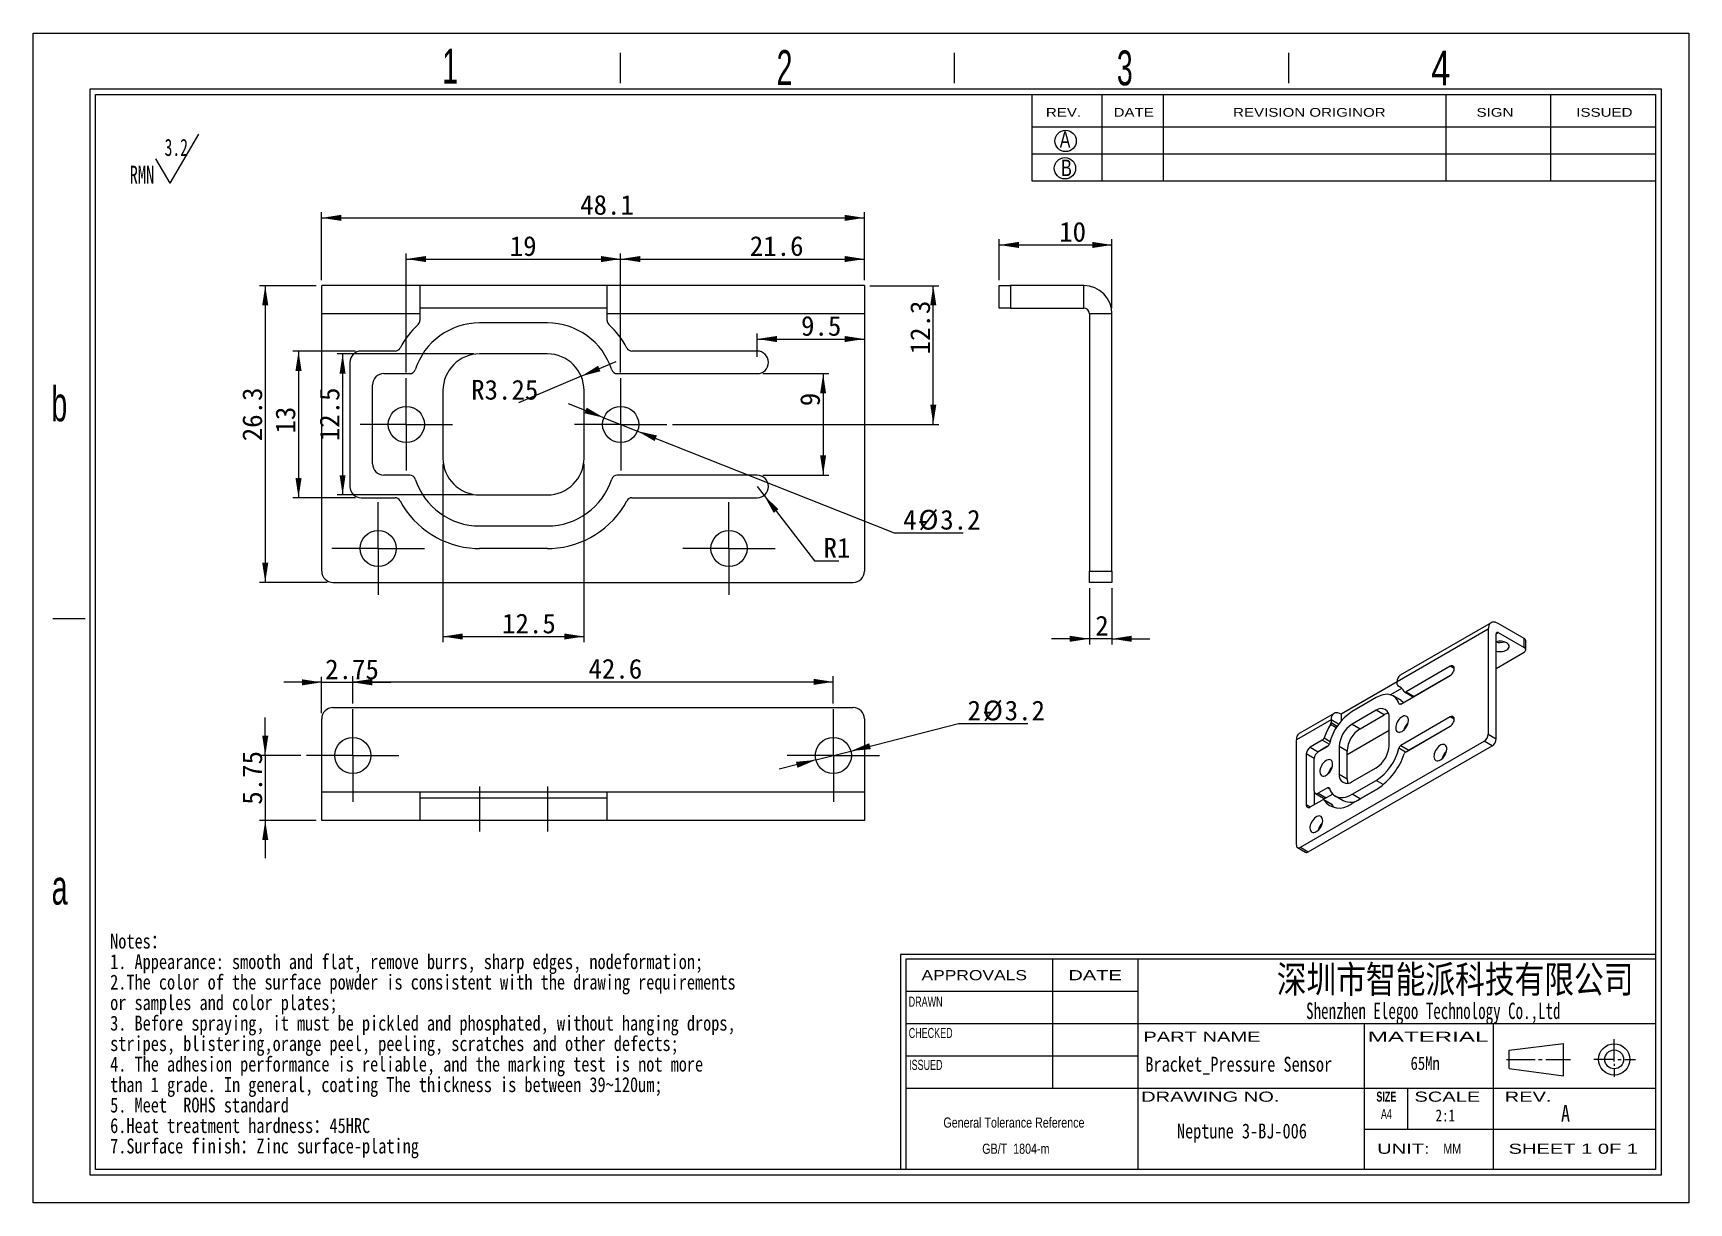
# Model space of a CAD drawing. Header units: millimetres. Extents: x 1 to 148, y 1 to 104.
import ezdxf

# ---------------------------------------------------------------- set-up
doc = ezdxf.new("R2010")
doc.units = ezdxf.units.MM
doc.header["$LTSCALE"] = 0.5
doc.linetypes.add('CENTERX2', pattern=[20.32, 12.7, -2.54, 2.54, -2.54])
doc.layers.add('SLD-0', color=179, linetype='Continuous')
doc.styles.add('SLDTEXTSTYLE0', font='SIMSUN.TTC', dxfattribs={"width": 0.67})
doc.styles.add('SLDTEXTSTYLE1', font='SIMSUN.TTC', dxfattribs={"width": 0.8})
doc.styles.add('SLDTEXTSTYLE10', font='ARIAL.TTF', dxfattribs={"width": 0.7584})
doc.styles.add('SLDTEXTSTYLE11', font='ARIAL.TTF', dxfattribs={"width": 1.2324})
doc.styles.add('SLDTEXTSTYLE12', font='ARIAL.TTF', dxfattribs={"width": 1.7064})
doc.styles.add('SLDTEXTSTYLE13', font='SIMSUN.TTC', dxfattribs={"width": 0.8, "bigfont": 'bigfont'})
doc.styles.add('SLDTEXTSTYLE14', font='SIMKAI.TTF', dxfattribs={"width": 0.67})
doc.styles.add('SLDTEXTSTYLE15', font='SIMSUN.TTC')
doc.styles.add('SLDTEXTSTYLE2', font='SIMFANG.TTF', dxfattribs={"width": 0.8})
doc.styles.add('SLDTEXTSTYLE3', font='SIMSUN.TTC', dxfattribs={"width": 0.8})
doc.styles.add('SLDTEXTSTYLE4', font='SIMSUN.TTC', dxfattribs={"width": 0.8, "bigfont": 'bigfont'})
doc.styles.add('SLDTEXTSTYLE5', font='ARIAL.TTF', dxfattribs={"width": 0.63516})
doc.styles.add('SLDTEXTSTYLE6', font='GOTHIC.TTF', dxfattribs={"width": 0.7304})
doc.styles.add('SLDTEXTSTYLE7', font='GOTHIC.TTF', dxfattribs={"width": 0.61171})
doc.styles.add('SLDTEXTSTYLE8', font='ARIALBD.TTF', dxfattribs={"width": 0.63516})
doc.styles.add('SLDTEXTSTYLE9', font='ARIAL.TTF', dxfattribs={"width": 1.422})
doc.dimstyles.new('SLDDIMSTYLE0', dxfattribs={"dimtxt": 1.75, "dimasz": 1.75, "dimexe": 0, "dimexo": 0.0625, "dimgap": 0.4375, "dimtad": 2, "dimrnd": 1e-09, "dimzin": 12, "dimdsep": 46, "dimtxsty": 'SLDTEXTSTYLE0', "dimsah": 1, "dimcen": 0.09, "dimadec": 0, "dimazin": 3, "dimtfac": 1, "dimtofl": 0, "dimtmove": 0, "dimatfit": 3, "dimfxl": 0, "dimfrac": 2, "dimtolj": 1, "dimtzin": 12, "dimarcsym": 0})
doc.dimstyles.new('SLDDIMSTYLE1', dxfattribs={"dimtxt": 1.75, "dimasz": 1.75, "dimexe": 0, "dimexo": 0.0625, "dimgap": 0.4375, "dimtad": 0, "dimtih": 1, "dimtoh": 1, "dimrnd": 1e-09, "dimzin": 12, "dimdsep": 46, "dimtxsty": 'SLDTEXTSTYLE0', "dimsah": 1, "dimcen": 0, "dimadec": 0, "dimazin": 3, "dimtfac": 1, "dimtmove": 0, "dimatfit": 3, "dimfxl": 0, "dimfrac": 2, "dimtolj": 1, "dimtzin": 12, "dimarcsym": 0})
doc.dimstyles.new('SLDDIMSTYLE2', dxfattribs={"dimtxt": 1.75, "dimasz": 1.75, "dimexe": 0, "dimexo": 0.0625, "dimgap": 0.4375, "dimtad": 0, "dimtih": 1, "dimtoh": 1, "dimrnd": 1e-09, "dimzin": 12, "dimdsep": 46, "dimtxsty": 'SLDTEXTSTYLE0', "dimsah": 1, "dimcen": 0, "dimadec": 0, "dimazin": 3, "dimtfac": 1, "dimtofl": 0, "dimtmove": 1, "dimatfit": 3, "dimfxl": 0, "dimfrac": 2, "dimtolj": 1, "dimtzin": 12, "dimarcsym": 0})
doc.dimstyles.new('SLDDIMSTYLE3', dxfattribs={"dimtxt": 1.75, "dimasz": 1.75, "dimexe": 0, "dimexo": 0.0625, "dimgap": 0.4375, "dimtad": 2, "dimrnd": 1e-09, "dimzin": 12, "dimdsep": 46, "dimtxsty": 'SLDTEXTSTYLE0', "dimsah": 1, "dimcen": 0.09, "dimadec": 0, "dimazin": 3, "dimtfac": 1, "dimtmove": 0, "dimatfit": 0, "dimfxl": 0, "dimfrac": 2, "dimtolj": 1, "dimtzin": 12, "dimarcsym": 0})
doc.dimstyles.new('SLDDIMSTYLE4', dxfattribs={"dimtxt": 1.75, "dimasz": 1.75, "dimexe": 0, "dimexo": 0.0625, "dimgap": 0.4375, "dimtad": 0, "dimtih": 1, "dimtoh": 1, "dimrnd": 1e-09, "dimzin": 12, "dimdsep": 46, "dimtxsty": 'SLDTEXTSTYLE0', "dimsah": 1, "dimcen": 0, "dimadec": 0, "dimazin": 3, "dimtfac": 1, "dimtofl": 0, "dimtmove": 0, "dimatfit": 3, "dimfxl": 0, "dimfrac": 2, "dimtolj": 1, "dimtzin": 12, "dimarcsym": 0})

# ---------------------------------------------------------------- blocks, each defined once
blk = doc.blocks.new('SW_NOTE_0')
at = {"layer": 'SLD-0', "color": 0}
for q in [(6.13, 4.63), (2.3, 2.46)]:
    blk.add_line((3.58, 0.3), q, dxfattribs=at)
at = {"layer": 'SLD-0', "color": 0, "attachment_point": 1, "style": 'SLDTEXTSTYLE0'}
for s, insert, char_height in [('3.2', (3.09, 4.23), 1.516), ('RMN', (0, 1.85), 1.587)]:
    blk.add_mtext(s, dxfattribs=dict(at, insert=insert, char_height=char_height))
blk = doc.blocks.new('SW_NOTE_1')
at = {"layer": 'SLD-0', "color": 0, "char_height": 1.3229, "attachment_point": 1}
for s, insert, style in [('Notes\\M+18146', (0, 1.54), 'SLDTEXTSTYLE4'), ('1. Appearance: smooth and flat, remove burrs, sharp edges, nodeformation;', (0, -0.28), 'SLDTEXTSTYLE1'), ('2.The color of the surface powder is consistent with the drawing requirements ', (0, -2.09), 'SLDTEXTSTYLE1'), ('or samples and color plates;', (0, -3.91), 'SLDTEXTSTYLE1'), ('3. Before spraying, it must be pickled and phosphated, without hanging drops, ', (0, -5.73), 'SLDTEXTSTYLE1'), ('stripes, blistering,orange peel, peeling, scratches and other defects;', (0, -7.54), 'SLDTEXTSTYLE1'), ('4. The adhesion performance is reliable, and the marking test is not more ', (0, -9.36), 'SLDTEXTSTYLE1'), ('than 1 grade. In general, coating The thickness is between 39~120um;', (0, -11.18), 'SLDTEXTSTYLE1'), ('5. Meet  ROHS standard', (0, -12.99), 'SLDTEXTSTYLE1'), ('6.Heat treatment hardness\\M+1814645HRC', (0, -14.81), 'SLDTEXTSTYLE4'), ('7.Surface finish\\M+18146Zinc surface-plating', (0, -16.62), 'SLDTEXTSTYLE4')]:
    blk.add_mtext(s, dxfattribs=dict(at, insert=insert, style=style))
blk = doc.blocks.new('SW_NOTE_2')
at = {"layer": 'SLD-0', "color": 0, "char_height": 0.8963, "attachment_point": 2, "style": 'SLDTEXTSTYLE10'}
for s, insert in [('General Tolerance Reference ', (6.51, 1.16)), (' GB/T  1804-m', (6.55, -1.16))]:
    blk.add_mtext(s, dxfattribs=dict(at, insert=insert))
blk = doc.blocks.new('_D')
at = {"layer": 'SLD-0', "color": 5}
for p, q in [((26.37, 82.45), (26.37, 88.46)), ((74.47, 82.45), (74.47, 88.46)), ((26.37, 87.96), (74.47, 87.96))]:
    blk.add_line(p, q, dxfattribs=at)
for points in [[(26.37, 87.96), (28.12, 87.69), (28.12, 88.23)], [(74.47, 87.96), (72.72, 88.23), (72.72, 87.69)]]:
    blk.add_solid(points, dxfattribs=at)
at = {"layer": 'SLD-0', "color": 5, "insert": (49.28, 89.99), "char_height": 1.75, "attachment_point": 1, "style": 'SLDTEXTSTYLE15'}
blk.add_mtext('48.1', dxfattribs=at)
blk = doc.blocks.new('_D_1')
at = {"layer": 'SLD-0', "color": 5}
for p, q in [((25.87, 81.95), (20.87, 81.95)), ((21.37, 81.95), (21.37, 55.65)), ((26.87, 55.65), (20.87, 55.65))]:
    blk.add_line(p, q, dxfattribs=at)
for points in [[(21.37, 81.95), (21.1, 80.2), (21.64, 80.2)], [(21.37, 55.65), (21.64, 57.4), (21.1, 57.4)]]:
    blk.add_solid(points, dxfattribs=at)
at = {"layer": 'SLD-0', "color": 5, "insert": (19.34, 68.16), "char_height": 1.75, "attachment_point": 1, "rotation": 90, "style": 'SLDTEXTSTYLE15'}
blk.add_mtext('26.3', dxfattribs=at)
blk = doc.blocks.new('_D_2')
at = {"layer": 'SLD-0', "color": 5}
for p, q in [((33.87, 74.25), (33.87, 84.81)), ((33.87, 84.31), (52.87, 84.31)), ((52.87, 74.25), (52.87, 84.81))]:
    blk.add_line(p, q, dxfattribs=at)
for points in [[(33.87, 84.31), (35.62, 84.04), (35.62, 84.58)], [(52.87, 84.31), (51.12, 84.58), (51.12, 84.04)]]:
    blk.add_solid(points, dxfattribs=at)
at = {"layer": 'SLD-0', "color": 5, "insert": (43.04, 86.34), "char_height": 1.75, "attachment_point": 1, "style": 'SLDTEXTSTYLE15'}
blk.add_mtext('19', dxfattribs=at)
blk = doc.blocks.new('_D_3')
at = {"layer": 'SLD-0', "color": 5}
for p, q in [((51.39, 70.24), (48.26, 71.48)), ((51.39, 70.24), (54.36, 69.06)), ((54.36, 69.06), (77.11, 60.04)), ((77.11, 60.04), (83.24, 60.04))]:
    blk.add_line(p, q, dxfattribs=at)
for points in [[(51.39, 70.24), (49.86, 71.14), (49.66, 70.64)], [(54.36, 69.06), (55.89, 68.17), (56.09, 68.67)]]:
    blk.add_solid(points, dxfattribs=at)
at = {"layer": 'SLD-0', "color": 5, "char_height": 1.75, "attachment_point": 1, "style": 'SLDTEXTSTYLE15'}
for s, insert in [('4-', (77.91, 62.08)), ('%%c', (79.27, 62.08)), ('3.2', (81.2, 62.08))]:
    blk.add_mtext(s, dxfattribs=dict(at, insert=insert))
blk = doc.blocks.new('_D_4')
at = {"layer": 'SLD-0', "color": 5}
for p, q in [((37.12, 66.15), (37.12, 50.35)), ((49.62, 66.15), (49.62, 50.35)), ((37.12, 50.85), (49.62, 50.85))]:
    blk.add_line(p, q, dxfattribs=at)
for points in [[(37.12, 50.85), (38.87, 50.58), (38.87, 51.12)], [(49.62, 50.85), (47.87, 51.12), (47.87, 50.58)]]:
    blk.add_solid(points, dxfattribs=at)
at = {"layer": 'SLD-0', "color": 5, "insert": (42.36, 52.88), "char_height": 1.75, "attachment_point": 1, "style": 'SLDTEXTSTYLE15'}
blk.add_mtext('12.5', dxfattribs=at)
blk = doc.blocks.new('_D_5')
at = {"layer": 'SLD-0', "color": 5}
for p, q in [((39.87, 75.9), (27.73, 75.9)), ((28.23, 75.9), (28.23, 63.4)), ((39.87, 63.4), (27.73, 63.4))]:
    blk.add_line(p, q, dxfattribs=at)
for points in [[(28.23, 75.9), (27.96, 74.15), (28.49, 74.15)], [(28.23, 63.4), (28.49, 65.15), (27.96, 65.15)]]:
    blk.add_solid(points, dxfattribs=at)
at = {"layer": 'SLD-0', "color": 5, "insert": (26.19, 68.16), "char_height": 1.75, "attachment_point": 1, "rotation": 90, "style": 'SLDTEXTSTYLE15'}
blk.add_mtext('12.5', dxfattribs=at)
blk = doc.blocks.new('_D_6')
at = {"layer": 'SLD-0', "color": 5}
for q in [(52.46, 75.23), (43.81, 71.57)]:
    blk.add_line((49.37, 73.92), q, dxfattribs=at)
blk.add_solid([(49.37, 73.92), (51.08, 74.36), (50.87, 74.85)], dxfattribs=at)
at = {"layer": 'SLD-0', "color": 5, "insert": (39.62, 73.6), "char_height": 1.75, "attachment_point": 1, "style": 'SLDTEXTSTYLE15'}
blk.add_mtext('R3.25', dxfattribs=at)
blk = doc.blocks.new('_D_7')
at = {"layer": 'SLD-0', "color": 5}
for p, q in [((52.87, 74.25), (52.87, 84.81)), ((52.87, 84.31), (74.47, 84.31)), ((74.47, 82.45), (74.47, 84.81))]:
    blk.add_line(p, q, dxfattribs=at)
for points in [[(52.87, 84.31), (54.62, 84.04), (54.62, 84.58)], [(74.47, 84.31), (72.72, 84.58), (72.72, 84.04)]]:
    blk.add_solid(points, dxfattribs=at)
at = {"layer": 'SLD-0', "color": 5, "insert": (64.32, 86.34), "char_height": 1.75, "attachment_point": 1, "style": 'SLDTEXTSTYLE15'}
blk.add_mtext('21.6', dxfattribs=at)
blk = doc.blocks.new('_D_8')
at = {"layer": 'SLD-0', "color": 5}
for p, q in [((74.97, 81.95), (81.08, 81.95)), ((80.58, 69.65), (80.58, 81.95)), ((57.47, 69.65), (81.08, 69.65))]:
    blk.add_line(p, q, dxfattribs=at)
for points in [[(80.58, 81.95), (80.31, 80.2), (80.85, 80.2)], [(80.58, 69.65), (80.85, 71.4), (80.31, 71.4)]]:
    blk.add_solid(points, dxfattribs=at)
at = {"layer": 'SLD-0', "color": 5, "insert": (78.54, 75.86), "char_height": 1.75, "attachment_point": 1, "rotation": 90, "style": 'SLDTEXTSTYLE15'}
blk.add_mtext('12.3', dxfattribs=at)
blk = doc.blocks.new('_D_9')
at = {"layer": 'SLD-0', "color": 5}
for p, q in [((29.37, 76.15), (23.82, 76.15)), ((24.32, 76.15), (24.32, 63.15)), ((29.37, 63.15), (23.82, 63.15))]:
    blk.add_line(p, q, dxfattribs=at)
for points in [[(24.32, 76.15), (24.05, 74.4), (24.59, 74.4)], [(24.32, 63.15), (24.59, 64.9), (24.05, 64.9)]]:
    blk.add_solid(points, dxfattribs=at)
at = {"layer": 'SLD-0', "color": 5, "insert": (22.28, 68.84), "char_height": 1.75, "attachment_point": 1, "rotation": 90, "style": 'SLDTEXTSTYLE15'}
blk.add_mtext('13', dxfattribs=at)
blk = doc.blocks.new('_D_10')
at = {"layer": 'SLD-0', "color": 5}
for p, q in [((65.47, 74.15), (71.32, 74.15)), ((70.82, 74.15), (70.82, 65.15)), ((65.47, 65.15), (71.32, 65.15))]:
    blk.add_line(p, q, dxfattribs=at)
for points in [[(70.82, 74.15), (70.55, 72.4), (71.08, 72.4)], [(70.82, 65.15), (71.08, 66.9), (70.55, 66.9)]]:
    blk.add_solid(points, dxfattribs=at)
at = {"layer": 'SLD-0', "color": 5, "insert": (68.78, 71.27), "char_height": 1.75, "attachment_point": 1, "rotation": 90, "style": 'SLDTEXTSTYLE15'}
blk.add_mtext('9', dxfattribs=at)
blk = doc.blocks.new('_D_11')
at = {"layer": 'SLD-0', "color": 5}
for p, q in [((64.97, 75.65), (64.97, 77.72)), ((64.97, 77.22), (74.47, 77.22))]:
    blk.add_line(p, q, dxfattribs=at)
for points in [[(64.97, 77.22), (66.72, 76.95), (66.72, 77.49)], [(74.47, 77.22), (72.72, 77.49), (72.72, 76.95)]]:
    blk.add_solid(points, dxfattribs=at)
at = {"layer": 'SLD-0', "color": 5, "insert": (68.86, 79.26), "char_height": 1.75, "attachment_point": 1, "style": 'SLDTEXTSTYLE15'}
blk.add_mtext('9.5', dxfattribs=at)
blk = doc.blocks.new('_D_12')
at = {"layer": 'SLD-0', "color": 5}
for p, q in [((64.97, 64.15), (65.58, 63.36)), ((65.58, 63.36), (70.06, 57.55)), ((70.06, 57.55), (72.21, 57.55))]:
    blk.add_line(p, q, dxfattribs=at)
blk.add_solid([(65.58, 63.36), (66.44, 61.81), (66.86, 62.14)], dxfattribs=at)
at = {"layer": 'SLD-0', "color": 5, "insert": (70.85, 59.59), "char_height": 1.75, "attachment_point": 1, "style": 'SLDTEXTSTYLE15'}
blk.add_mtext('R1', dxfattribs=at)
blk = doc.blocks.new('SW_CENTERMARKSYMBOL_0')
at = {"layer": 'SLD-0', "color": 0}
for p, q in [((0, 2.5), (0, 4.1)), ((0, 0), (0, 2.5)), ((-2.5, 0), (-4.1, 0)), ((0, 0), (-2.5, 0)), ((0, 0), (0, -2.5)), ((0, 0), (2.5, 0)), ((2.5, 0), (4.1, 0)), ((0, -2.5), (0, -4.1))]:
    blk.add_line(p, q, dxfattribs=at)
blk = doc.blocks.new('SW_CENTERMARKSYMBOL_1')
at = {"layer": 'SLD-0', "color": 0}
for p, q in [((0, 2.5), (0, 4.1)), ((0, 0), (0, 2.5)), ((-2.5, 0), (-4.1, 0)), ((0, 0), (-2.5, 0)), ((0, 0), (0, -2.5)), ((0, 0), (2.5, 0)), ((2.5, 0), (4.1, 0)), ((0, -2.5), (0, -4.1))]:
    blk.add_line(p, q, dxfattribs=at)
blk = doc.blocks.new('SW_CENTERMARKSYMBOL_2')
at = {"layer": 'SLD-0', "color": 0}
for p, q in [((0, 2.5), (0, 4.1)), ((0, 0), (0, 2.5)), ((-2.5, 0), (-4.1, 0)), ((0, 0), (-2.5, 0)), ((0, 0), (0, -2.5)), ((0, 0), (2.5, 0)), ((2.5, 0), (4.1, 0)), ((0, -2.5), (0, -4.1))]:
    blk.add_line(p, q, dxfattribs=at)
blk = doc.blocks.new('SW_CENTERMARKSYMBOL_3')
at = {"layer": 'SLD-0', "color": 0}
for p, q in [((0, 2.5), (0, 4.1)), ((0, 0), (0, 2.5)), ((-2.5, 0), (-4.1, 0)), ((0, 0), (-2.5, 0)), ((0, 0), (0, -2.5)), ((0, 0), (2.5, 0)), ((2.5, 0), (4.1, 0)), ((0, -2.5), (0, -4.1))]:
    blk.add_line(p, q, dxfattribs=at)
blk = doc.blocks.new('SW_CENTERMARKSYMBOL_4')
at = {"layer": 'SLD-0', "color": 0}
for p, q in [((0, 2.5), (0, 4.1)), ((0, 0), (0, 2.5)), ((-2.5, 0), (-4.1, 0)), ((0, 0), (-2.5, 0)), ((0, 0), (0, -2.5)), ((0, 0), (2.5, 0)), ((2.5, 0), (4.1, 0)), ((0, -2.5), (0, -4.1))]:
    blk.add_line(p, q, dxfattribs=at)
blk = doc.blocks.new('SW_CENTERMARKSYMBOL_5')
at = {"layer": 'SLD-0', "color": 0}
for p, q in [((0, 2.5), (0, 4.1)), ((0, 0), (0, 2.5)), ((-2.5, 0), (-4.1, 0)), ((0, 0), (-2.5, 0)), ((0, 0), (0, -2.5)), ((0, 0), (2.5, 0)), ((2.5, 0), (4.1, 0)), ((0, -2.5), (0, -4.1))]:
    blk.add_line(p, q, dxfattribs=at)
blk = doc.blocks.new('SW_CENTERMARKSYMBOL_6')
at = {"layer": 'SLD-0', "color": 0}
for p, q in [((0, 2.5), (0, 4.1)), ((0, 0), (0, 2.5)), ((-2.5, 0), (-4.1, 0)), ((0, 0), (-2.5, 0)), ((0, 0), (0, -2.5)), ((0, 0), (2.5, 0)), ((2.5, 0), (4.1, 0)), ((0, -2.5), (0, -4.1))]:
    blk.add_line(p, q, dxfattribs=at)
blk = doc.blocks.new('SW_CENTERMARKSYMBOL_7')
at = {"layer": 'SLD-0', "color": 0}
for p, q in [((0, 2.5), (0, 4.1)), ((0, 0), (0, 2.5)), ((-2.5, 0), (-4.1, 0)), ((0, 0), (-2.5, 0)), ((0, 0), (0, -2.5)), ((0, 0), (2.5, 0)), ((2.5, 0), (4.1, 0)), ((0, -2.5), (0, -4.1))]:
    blk.add_line(p, q, dxfattribs=at)
blk = doc.blocks.new('_D_13')
at = {"layer": 'SLD-0', "color": 5}
for p, q in [((94.42, 55.15), (94.42, 50.15)), ((96.42, 55.15), (96.42, 50.15)), ((94.42, 50.65), (91.05, 50.65)), ((96.42, 50.65), (94.42, 50.65)), ((96.42, 50.65), (99.78, 50.65))]:
    blk.add_line(p, q, dxfattribs=at)
for points in [[(94.42, 50.65), (92.67, 50.92), (92.67, 50.38)], [(96.42, 50.65), (98.17, 50.38), (98.17, 50.92)]]:
    blk.add_solid(points, dxfattribs=at)
at = {"layer": 'SLD-0', "color": 5, "insert": (94.94, 52.69), "char_height": 1.75, "attachment_point": 1, "style": 'SLDTEXTSTYLE15'}
blk.add_mtext('2', dxfattribs=at)
blk = doc.blocks.new('_D_14')
at = {"layer": 'SLD-0', "color": 5}
for p, q in [((86.42, 82.45), (86.42, 86.06)), ((86.42, 85.56), (96.42, 85.56)), ((96.42, 79.95), (96.42, 86.06))]:
    blk.add_line(p, q, dxfattribs=at)
for points in [[(86.42, 85.56), (88.17, 85.29), (88.17, 85.83)], [(96.42, 85.56), (94.67, 85.83), (94.67, 85.29)]]:
    blk.add_solid(points, dxfattribs=at)
at = {"layer": 'SLD-0', "color": 5, "insert": (91.74, 87.6), "char_height": 1.75, "attachment_point": 1, "style": 'SLDTEXTSTYLE15'}
blk.add_mtext('10', dxfattribs=at)
blk = doc.blocks.new('_D_15')
at = {"layer": 'SLD-0', "color": 5}
for p, q in [((73.27, 40.7), (82.82, 43.13)), ((82.82, 43.13), (88.95, 43.13)), ((70.17, 39.91), (66.91, 39.08)), ((70.17, 39.91), (73.27, 40.7))]:
    blk.add_line(p, q, dxfattribs=at)
for points in [[(73.27, 40.7), (75.04, 40.87), (74.9, 41.39)], [(70.17, 39.91), (68.41, 39.74), (68.54, 39.21)]]:
    blk.add_solid(points, dxfattribs=at)
at = {"layer": 'SLD-0', "color": 5, "char_height": 1.75, "attachment_point": 1, "style": 'SLDTEXTSTYLE15'}
for s, insert in [('2-', (83.62, 45.17)), ('%%c', (84.98, 45.17)), ('3.2', (86.91, 45.17))]:
    blk.add_mtext(s, dxfattribs=dict(at, insert=insert))
blk = doc.blocks.new('_D_16')
at = {"layer": 'SLD-0', "color": 5}
for p, q in [((21.37, 40.3), (21.37, 43.67)), ((24.52, 40.3), (20.87, 40.3)), ((21.37, 40.3), (21.37, 34.55)), ((25.87, 34.55), (20.87, 34.55)), ((21.37, 34.55), (21.37, 31.19))]:
    blk.add_line(p, q, dxfattribs=at)
for points in [[(21.37, 40.3), (21.64, 42.05), (21.1, 42.05)], [(21.37, 34.55), (21.1, 32.8), (21.64, 32.8)]]:
    blk.add_solid(points, dxfattribs=at)
at = {"layer": 'SLD-0', "color": 5, "insert": (19.34, 35.94), "char_height": 1.75, "attachment_point": 1, "rotation": 90, "style": 'SLDTEXTSTYLE15'}
blk.add_mtext('5.75', dxfattribs=at)
blk = doc.blocks.new('_D_17')
at = {"layer": 'SLD-0', "color": 5}
for p, q in [((29.12, 44.9), (29.12, 47.33)), ((71.72, 44.9), (71.72, 47.33)), ((29.12, 46.83), (71.72, 46.83))]:
    blk.add_line(p, q, dxfattribs=at)
for points in [[(29.12, 46.83), (30.87, 46.56), (30.87, 47.1)], [(71.72, 46.83), (69.97, 47.1), (69.97, 46.56)]]:
    blk.add_solid(points, dxfattribs=at)
at = {"layer": 'SLD-0', "color": 5, "insert": (50.02, 48.87), "char_height": 1.75, "attachment_point": 1, "style": 'SLDTEXTSTYLE15'}
blk.add_mtext('42.6', dxfattribs=at)
blk = doc.blocks.new('_D_18')
at = {"layer": 'SLD-0', "color": 5}
for p, q in [((26.37, 44.05), (26.37, 47.29)), ((29.12, 44.9), (29.12, 47.29)), ((26.37, 46.79), (23.01, 46.79)), ((26.37, 46.79), (29.12, 46.79)), ((29.12, 46.79), (32.49, 46.79))]:
    blk.add_line(p, q, dxfattribs=at)
for points in [[(26.37, 46.79), (24.62, 47.06), (24.62, 46.52)], [(29.12, 46.79), (30.87, 46.52), (30.87, 47.06)]]:
    blk.add_solid(points, dxfattribs=at)
at = {"layer": 'SLD-0', "color": 5, "insert": (26.68, 48.82), "char_height": 1.75, "attachment_point": 1, "style": 'SLDTEXTSTYLE15'}
blk.add_mtext('2.75', dxfattribs=at)
blk = doc.blocks.new('SW_CENTERMARKSYMBOL_8')
at = {"layer": 'SLD-0', "color": 0}
for p, q in [((0, 2.5), (0, 4.1)), ((0, 0), (0, 2.5)), ((-2.5, 0), (-4.1, 0)), ((0, 0), (-2.5, 0)), ((0, 0), (0, -2.5)), ((0, 0), (2.5, 0)), ((2.5, 0), (4.1, 0)), ((0, -2.5), (0, -4.1))]:
    blk.add_line(p, q, dxfattribs=at)
blk = doc.blocks.new('SW_CENTERMARKSYMBOL_9')
at = {"layer": 'SLD-0', "color": 0}
for p, q in [((0, 2.5), (0, 4.1)), ((0, 0), (0, 2.5)), ((-2.5, 0), (-4.1, 0)), ((0, 0), (-2.5, 0)), ((0, 0), (0, -2.5)), ((0, 0), (2.5, 0)), ((2.5, 0), (4.1, 0)), ((0, -2.5), (0, -4.1))]:
    blk.add_line(p, q, dxfattribs=at)

msp = doc.modelspace()

# ---------------------------------------------------------------- linework, layer by layer
at = {"color": 7, "linetype": 'Continuous', "lineweight": 15}
for p, q in [((26.374, 79.452), (26.374, 81.952)), ((35.083, 81.952), (26.374, 81.952)), ((35.083, 81.952), (35.083, 79.452)), ((51.666, 81.952), (35.083, 81.952)), ((51.666, 79.452), (51.666, 81.952)), ((74.474, 81.952), (51.666, 81.952)), ((74.474, 81.952), (74.474, 79.452)), ((86.417, 79.952), (86.417, 81.952)), ((86.417, 81.952), (87.417, 81.952)), ((87.417, 81.952), (87.417, 79.952)), ((93.917, 81.952), (87.417, 81.952)), ((93.917, 79.952), (93.917, 81.952)), ((26.374, 56.652), (26.374, 79.452)), ((35.083, 79.452), (26.374, 79.452)), ((51.666, 79.952), (35.083, 79.952)), ((35.083, 79.452), (35.083, 78.874)), ((51.666, 78.874), (51.666, 79.452)), ((74.474, 79.452), (51.666, 79.452)), ((74.474, 79.452), (74.474, 56.652)), ((87.417, 79.952), (86.417, 79.952)), ((87.417, 79.952), (93.917, 79.952)), ((96.417, 79.452), (94.417, 79.452)), ((94.417, 79.452), (94.417, 56.652)), ((96.417, 56.652), (96.417, 79.452)), ((46.374, 78.652), (40.374, 78.652)), ((28.874, 75.152), (28.874, 64.152)), ((32.874, 76.152), (29.874, 76.152)), ((46.374, 75.902), (40.374, 75.902)), ((64.974, 76.152), (53.874, 76.152)), ((31.874, 74.152), (34.19, 74.152)), ((52.559, 74.152), (64.974, 74.152)), ((30.874, 66.152), (30.874, 73.152)), ((37.124, 72.652), (37.124, 66.652)), ((49.624, 66.652), (49.624, 72.652)), ((34.19, 65.152), (31.874, 65.152)), ((64.974, 65.152), (52.559, 65.152)), ((29.874, 63.152), (32.874, 63.152)), ((40.374, 63.402), (46.374, 63.402)), ((53.874, 63.152), (64.974, 63.152)), ((40.374, 60.652), (46.374, 60.652)), ((46.374, 58.652), (40.374, 58.652)), ((94.417, 56.652), (96.417, 56.652)), ((94.417, 55.652), (94.417, 56.652)), ((96.417, 56.652), (96.417, 55.652)), ((27.374, 55.652), (73.474, 55.652)), ((96.417, 55.652), (94.417, 55.652)), ((129.768, 51.5), (121.704, 46.844)), ((130.026, 52.072), (121.962, 47.417)), ((129.768, 51.5), (129.768, 42.191)), ((132.95, 50.683), (130.651, 52.01)), ((130.475, 51.091), (130.651, 51.194)), ((130.475, 41.783), (130.475, 51.091)), ((130.651, 51.194), (132.95, 49.867)), ((132.95, 49.867), (132.95, 50.683)), ((133.096, 49.663), (133.096, 50.479)), ((130.475, 48.03), (132.95, 49.459)), ((122.019, 44.863), (126.409, 47.397)), ((126.409, 48.213), (122.484, 45.948)), ((126.418, 47.402), (123.191, 45.54)), ((126.762, 48.009), (126.409, 48.213)), ((121.704, 46.845), (116.724, 43.97)), ((122.095, 46.254), (121.105, 45.683)), ((122.04, 45.178), (121.333, 45.586)), ((121.704, 46.608), (121.704, 46.844)), ((121.755, 46.494), (121.905, 46.408)), ((121.76, 46.491), (121.903, 46.409)), ((122.359, 45.935), (123.066, 45.527)), ((122.484, 45.948), (123.191, 45.54)), ((27.374, 44.554), (73.474, 44.554)), ((116.099, 44.032), (113.021, 42.255)), ((119.833, 45.438), (117.711, 44.213)), ((119.833, 44.315), (117.711, 43.09)), ((120.54, 43.907), (119.833, 44.315)), ((121.851, 44.907), (121.965, 44.841)), ((26.374, 37.054), (26.374, 43.554)), ((74.474, 43.554), (74.474, 37.054)), ((115.841, 43.46), (112.762, 41.682)), ((116.285, 42.753), (115.784, 43.042)), ((115.841, 43.46), (115.841, 43.224)), ((116.502, 43.078), (115.841, 43.46)), ((115.841, 43.224), (116.385, 42.909)), ((116.724, 43.97), (116.724, 43.362)), ((117.711, 43.09), (118.418, 42.682)), ((118.418, 42.682), (120.54, 43.907)), ((120.982, 41.202), (120.982, 43.651)), ((126.409, 43.722), (122.019, 41.188)), ((122.484, 40.64), (126.409, 42.906)), ((126.418, 42.911), (122.726, 40.78)), ((126.762, 43.518), (126.409, 43.722)), ((112.762, 32.374), (112.762, 41.682)), ((113.115, 32.17), (129.414, 41.579)), ((113.822, 31.761), (130.121, 41.171)), ((115.06, 41.662), (113.999, 41.049)), ((115.531, 41.117), (114.706, 40.641)), ((114.706, 40.641), (115.525, 41.114)), ((115.678, 41.305), (115.06, 41.662)), ((115.216, 41.86), (115.747, 41.553)), ((116.562, 41.1), (116.562, 38.651)), ((117.269, 40.692), (116.562, 41.1)), ((117.269, 40.407), (120.982, 42.55)), ((122.019, 41.188), (122.726, 40.78)), ((130.121, 41.171), (129.414, 41.579)), ((129.768, 42.191), (130.475, 41.783)), ((113.646, 40.437), (113.646, 35.946)), ((114.353, 40.029), (113.646, 40.437)), ((113.999, 41.049), (114.706, 40.641)), ((114.353, 37.171), (114.353, 40.029)), ((114.813, 40.702), (114.812, 40.703)), ((117.269, 38.242), (117.269, 40.692)), ((122.441, 40.609), (121.851, 40.95)), ((122.726, 40.78), (122.72, 40.776)), ((116.562, 38.651), (117.269, 38.242)), ((117.711, 37.987), (119.833, 39.212)), ((35.083, 37.054), (26.374, 37.054)), ((26.374, 34.554), (26.374, 37.054)), ((51.666, 37.054), (35.083, 37.054)), ((35.083, 37.054), (35.083, 34.554)), ((74.474, 37.054), (51.666, 37.054)), ((51.666, 34.554), (51.666, 37.054)), ((74.474, 37.054), (74.474, 34.554)), ((114.353, 37.171), (114.353, 35.946)), ((114.456, 36.942), (115.163, 36.534)), ((115.525, 37.439), (114.706, 36.967)), ((114.706, 36.967), (115.413, 36.558)), ((115.988, 36.89), (115.413, 36.558)), ((115.717, 37.328), (115.525, 37.439)), ((116.212, 36.716), (116.919, 36.308)), ((117.711, 36.864), (119.833, 38.089)), ((119.833, 37.272), (117.711, 36.048)), ((118.418, 36.456), (117.711, 36.864)), ((119.858, 37.287), (118.418, 36.456)), ((120.468, 37.722), (119.833, 38.089)), ((35.083, 36.554), (40.374, 36.554)), ((40.374, 36.554), (40.374, 34.554)), ((40.374, 36.554), (46.374, 36.554)), ((46.374, 36.554), (46.374, 34.554)), ((46.374, 36.554), (51.666, 36.554)), ((113.646, 35.946), (113.999, 35.742)), ((113.999, 35.742), (115.06, 36.354)), ((115.892, 35.958), (115.185, 36.367)), ((115.923, 35.928), (115.216, 36.336)), ((35.083, 34.554), (26.374, 34.554)), ((40.374, 34.554), (35.083, 34.554)), ((46.374, 34.554), (40.374, 34.554)), ((51.666, 34.554), (46.374, 34.554)), ((74.474, 34.554), (51.666, 34.554)), ((112.865, 32.145), (113.572, 31.737)), ((113.115, 32.17), (113.822, 31.761))]:
    msp.add_line(p, q, dxfattribs=at)
at = {"color": 7, "linetype": 'Continuous', "lineweight": 15, "flags": 128}
for points in [[(130.651, 52.01), (130.513, 52.077), (130.378, 52.118), (130.25, 52.13), (130.132, 52.115), (130.026, 52.072), (129.936, 52.002), (129.864, 51.907), (129.811, 51.79), (129.778, 51.653), (129.768, 51.5)], [(130.475, 49.555), (130.585, 49.529), (130.733, 49.51), (130.885, 49.508), (131.035, 49.523), (131.178, 49.554), (131.308, 49.599), (131.42, 49.658), (131.511, 49.729), (131.578, 49.808), (131.617, 49.892), (131.628, 49.98), (131.61, 50.067), (131.564, 50.151), (131.491, 50.228), (131.394, 50.295)], [(126.409, 47.397), (126.493, 47.458), (126.573, 47.538), (126.643, 47.635), (126.7, 47.741), (126.739, 47.851), (126.76, 47.959), (126.76, 48.057), (126.739, 48.141), (126.7, 48.205), (126.643, 48.246), (126.573, 48.261), (126.493, 48.25), (126.409, 48.213)], [(121.851, 44.907), (121.779, 45.087), (121.688, 45.247), (121.58, 45.386), (121.455, 45.503), (121.316, 45.596), (121.162, 45.664), (120.996, 45.708), (120.82, 45.726), (120.633, 45.719), (120.44, 45.686), (120.241, 45.628), (120.038, 45.545), (119.833, 45.438)], [(116.724, 43.97), (116.586, 44.037), (116.451, 44.078), (116.323, 44.091), (116.205, 44.075), (116.099, 44.032), (116.009, 43.962), (115.937, 43.868), (115.884, 43.75), (115.851, 43.613), (115.841, 43.46)], [(122.019, 44.863), (121.992, 44.849), (121.965, 44.841), (121.939, 44.839), (121.915, 44.842), (121.894, 44.851), (121.876, 44.865), (121.862, 44.884), (121.851, 44.907)], [(122.04, 45.178), (122.162, 45.095), (122.263, 45.003)], [(122.131, 42.437), (122.238, 42.51), (122.341, 42.605), (122.437, 42.717), (122.521, 42.843), (122.592, 42.977), (122.645, 43.116), (122.681, 43.253), (122.696, 43.385), (122.691, 43.506), (122.665, 43.612), (122.621, 43.699), (122.558, 43.765), (122.48, 43.805), (122.39, 43.82), (122.29, 43.809), (122.185, 43.771), (122.077, 43.709), (121.971, 43.625), (121.872, 43.521), (121.781, 43.402), (121.703, 43.271), (121.641, 43.134), (121.596, 42.995), (121.571, 42.86), (121.566, 42.733), (121.581, 42.619), (121.616, 42.522), (121.67, 42.445), (121.74, 42.392), (121.825, 42.364), (121.921, 42.362), (122.024, 42.387), (122.131, 42.437)], [(126.409, 42.906), (126.493, 42.967), (126.573, 43.047), (126.643, 43.144), (126.7, 43.25), (126.739, 43.36), (126.76, 43.468), (126.76, 43.566), (126.739, 43.65), (126.7, 43.714), (126.643, 43.755), (126.573, 43.77), (126.493, 43.759), (126.409, 43.722)], [(125.525, 39.905), (125.632, 39.979), (125.735, 40.073), (125.831, 40.185), (125.915, 40.311), (125.986, 40.445), (126.039, 40.584), (126.075, 40.722), (126.09, 40.854), (126.085, 40.975), (126.059, 41.081), (126.015, 41.168), (125.952, 41.233), (125.875, 41.274), (125.784, 41.289), (125.684, 41.277), (125.579, 41.24), (125.471, 41.178), (125.366, 41.093), (125.266, 40.989), (125.175, 40.87), (125.097, 40.739), (125.035, 40.602), (124.99, 40.463), (124.965, 40.328), (124.96, 40.201), (124.975, 40.087), (125.01, 39.99), (125.064, 39.913), (125.135, 39.86), (125.219, 39.832), (125.315, 39.831), (125.418, 39.855), (125.525, 39.905)], [(115.413, 38.559), (115.52, 38.632), (115.624, 38.727), (115.719, 38.839), (115.804, 38.965), (115.874, 39.099), (115.928, 39.238), (115.963, 39.375), (115.978, 39.507), (115.973, 39.628), (115.948, 39.734), (115.903, 39.821), (115.841, 39.887), (115.763, 39.927), (115.672, 39.942), (115.573, 39.931), (115.467, 39.893), (115.36, 39.831), (115.254, 39.747), (115.154, 39.643), (115.064, 39.524), (114.986, 39.393), (114.923, 39.256), (114.879, 39.117), (114.853, 38.982), (114.848, 38.855), (114.864, 38.741), (114.899, 38.644), (114.952, 38.567), (115.023, 38.514), (115.107, 38.486), (115.203, 38.484), (115.306, 38.509), (115.413, 38.559)], [(115.525, 37.439), (115.552, 37.453), (115.579, 37.461), (115.605, 37.463), (115.629, 37.46), (115.65, 37.452), (115.668, 37.438), (115.682, 37.419), (115.693, 37.395)], [(115.693, 37.395), (115.765, 37.215), (115.856, 37.055), (115.964, 36.916), (116.089, 36.799), (116.228, 36.706), (116.382, 36.638), (116.548, 36.594), (116.725, 36.576), (116.911, 36.583), (117.104, 36.616), (117.303, 36.674), (117.506, 36.757), (117.711, 36.864)], [(116.097, 35.7), (116.046, 35.757), (115.923, 35.928)], [(114.529, 33.558), (114.636, 33.631), (114.74, 33.726), (114.835, 33.838), (114.92, 33.963), (114.99, 34.098), (115.044, 34.237), (115.079, 34.374), (115.094, 34.506), (115.089, 34.627), (115.064, 34.733), (115.019, 34.82), (114.957, 34.885), (114.879, 34.926), (114.789, 34.941), (114.689, 34.93), (114.583, 34.892), (114.476, 34.83), (114.37, 34.746), (114.27, 34.642), (114.18, 34.522), (114.102, 34.392), (114.04, 34.255), (113.995, 34.116), (113.969, 33.981), (113.964, 33.854), (113.98, 33.739), (114.015, 33.642), (114.069, 33.566), (114.139, 33.513), (114.224, 33.485), (114.319, 33.483), (114.422, 33.508), (114.529, 33.558)]]:
    msp.add_lwpolyline(points, dxfattribs=at)
at = {"color": 7, "linetype": 'Continuous', "lineweight": 15}
for centre in [(33.874, 69.652), (52.874, 69.652), (31.374, 58.652), (62.474, 58.652), (29.124, 40.304), (71.724, 40.304)]:
    msp.add_circle(centre, 1.6, dxfattribs=at)
for centre, radius, start, end in [((93.917, 79.452), 2.5, 0, 90), ((93.917, 79.452), 0.5, 0, 90), ((40.374, 72.652), 8, 132.94948, 151.92751), ((40.374, 72.652), 6, 90, 162.07979), ((34.583, 78.874), 0.5, 312.94948, 0), ((46.374, 72.652), 6, 17.92021, 90), ((52.166, 78.874), 0.5, 180, 227.05052), ((46.374, 72.652), 8, 28.07249, 47.05052), ((32.874, 76.652), 0.5, 270, 331.92751), ((53.874, 76.652), 0.5, 208.07249, 270), ((29.874, 75.152), 1, 90, 180), ((40.374, 72.652), 3.25, 90, 180), ((46.374, 72.652), 3.25, 0, 90), ((64.974, 75.152), 1, 270, 90), ((31.874, 73.152), 1, 90, 180), ((34.19, 74.652), 0.5, 270, 342.07979), ((52.559, 74.652), 0.5, 197.92021, 270), ((31.874, 66.152), 1, 180, 270), ((40.374, 66.652), 3.25, 180, 270), ((46.374, 66.652), 3.25, 270, 0), ((34.19, 64.652), 0.5, 17.92021, 90), ((40.374, 66.652), 6, 197.92021, 270), ((46.374, 66.652), 6, 270, 342.07979), ((52.559, 64.652), 0.5, 90, 162.07979), ((64.974, 64.152), 1, 270, 90), ((29.874, 64.152), 1, 180, 270), ((32.874, 62.652), 0.5, 28.07249, 90), ((53.874, 62.652), 0.5, 90, 151.92751), ((40.374, 66.652), 8, 208.07249, 267.24708), ((46.374, 66.652), 8, 272.75292, 331.92751), ((40.374, 66.652), 8, 267.24708, 270), ((46.374, 66.652), 8, 270, 272.75292), ((27.374, 56.652), 1, 180, 270), ((73.474, 56.652), 1, 270, 0), ((130.582, 51.109), 0.109, 50.79671, 189.21404), ((130.823, 49.172), 1.26, 63.05851, 106.03957), ((130.828, 51.636), 1.314, 254.39757, 286.5493), ((132.846, 50.454), 0.251, 5.6948, 65.62534), ((132.872, 49.663), 0.218, 290.78342, 69.21658), ((122.313, 46.913), 0.613, 124.86125, 186.45093), ((121.826, 46.595), 0.123, 173.8621, 237.59311), ((121.116, 45.225), 1.421, 31.44372, 63.06257), ((122.415, 46.032), 0.109, 217.18691, 309.62822), ((123.118, 45.642), 0.126, 245.67993, 305.63053), ((27.374, 43.554), 1, 90, 180), ((73.474, 43.554), 1, 0, 90), ((120.264, 40.27), 4.697, 122.91471, 166.6819), ((120.278, 43.76), 0.712, 351.27104, 128.71821), ((121.129, 42.932), 1.139, 100.66993, 121.13785), ((121.578, 39.527), 6.776, 148.75756, 159.86436), ((115.476, 43.237), 0.365, 327.6585, 357.93533), ((119.047, 40.992), 2.487, 122.48713, 177.51287), ((119.755, 40.584), 2.487, 122.48735, 177.51265), ((123.571, 42.258), 1.31, 133.39753, 166.60784), ((113.371, 41.751), 0.613, 124.86125, 186.45093), ((114.851, 41.986), 0.386, 302.70235, 340.87013), ((115.312, 41.442), 0.391, 302.9173, 346.67931), ((118.497, 41.31), 2.487, 302.48713, 357.51287), ((122.232, 40.86), 0.391, 122.9173, 166.67931), ((129, 42.226), 0.768, 302.60548, 357.39452), ((129.707, 41.818), 0.768, 302.60548, 357.39452), ((114.413, 40.402), 0.768, 122.60548, 177.39452), ((115.12, 39.994), 0.768, 122.60548, 177.39452), ((115.12, 39.994), 0.768, 122.60548, 177.39452), ((117.28, 42.032), 4.697, 302.91471, 346.6819), ((116.413, 42.517), 6.268, 304.55209, 340.66853), ((122.693, 40.316), 0.386, 122.70235, 160.87013), ((126.965, 39.727), 1.31, 133.39753, 166.60784), ((116.854, 38.38), 1.31, 133.39753, 166.60784), ((117.266, 38.543), 0.712, 171.27104, 308.71821), ((118.408, 38.22), 1.139, 178.85913, 199.33418), ((114.568, 37.136), 0.218, 170.78596, 309.20329), ((117.879, 40.656), 3.907, 300.01112, 302.33968), ((113.861, 35.911), 0.218, 170.78596, 309.20329), ((115.129, 36.27), 0.109, 37.18691, 129.62822), ((115.267, 36.763), 0.251, 245.69288, 305.61758), ((116.577, 37.335), 1.688, 216.25419, 306.25214), ((115.847, 35.882), 0.0886, 31.36763, 59.72615), ((117.544, 37.643), 1.475, 244.92171, 306.38875), ((115.893, 39.196), 3.635, 297.56901, 300.01215), ((115.97, 33.379), 1.31, 133.39753, 166.60784), ((112.977, 32.339), 0.218, 170.78596, 309.20329), ((113.676, 31.966), 0.251, 245.69288, 305.61758)]:
    msp.add_arc(centre, radius, start, end, dxfattribs=at)
at = {"layer": 'SLD-0'}
for p, q in [((0.795, 104.337), (147.553, 104.337)), ((0.795, 0.647), (0.795, 104.337)), ((147.553, 104.337), (147.553, 0.647)), ((6.337, 3.609), (6.337, 98.905)), ((6.337, 98.905), (144.591, 98.905)), ((126.009, 98.905), (126.009, 91.257)), ((135.3, 98.905), (135.3, 91.257)), ((144.591, 98.905), (144.591, 3.609)), ((144.591, 3.609), (6.337, 3.609)), ((147.553, 0.647), (0.795, 0.647))]:
    msp.add_line(p, q, dxfattribs=at)
at = {"layer": 'SLD-0', "color": 6, "linetype": 'Continuous'}
for p, q in [((52.851, 99.893), (52.851, 102.585)), ((82.476, 99.893), (82.476, 102.585)), ((112.102, 99.893), (112.102, 102.585)), ((5.844, 3.116), (5.844, 99.399)), ((5.844, 99.399), (145.084, 99.399)), ((145.084, 99.399), (145.084, 3.116)), ((5.402, 52.426), (2.534, 52.426)), ((145.084, 3.116), (5.844, 3.116))]:
    msp.add_line(p, q, dxfattribs=at)
at = {"layer": 'SLD-0', "color": 179, "linetype": 'Continuous'}
for p, q in [((89.329, 98.905), (89.329, 91.257)), ((95.525, 98.905), (95.525, 91.257)), ((100.943, 98.905), (100.943, 91.257)), ((89.329, 96.037), (144.591, 96.037)), ((89.329, 93.647), (144.591, 93.647)), ((89.329, 91.257), (144.591, 91.257)), ((144.591, 22.665), (77.665, 22.665)), ((77.665, 22.665), (77.665, 3.609)), ((144.591, 22.253), (78.143, 22.253)), ((78.143, 22.253), (78.143, 3.609)), ((91.14, 22.253), (91.14, 10.78)), ((98.699, 22.253), (98.699, 3.609)), ((98.699, 19.385), (78.143, 19.385)), ((144.591, 16.517), (78.143, 16.517)), ((118.776, 16.517), (118.776, 3.609)), ((130.249, 3.609), (130.249, 16.517)), ((131.628, 14.177), (136.444, 14.769)), ((136.444, 11.923), (136.444, 14.769)), ((140.935, 13.175), (140.935, 15.158)), ((98.699, 13.648), (78.143, 13.648)), ((131.393, 13.366), (133.915, 13.366)), ((131.628, 12.553), (131.628, 14.177)), ((134.23, 13.366), (134.546, 13.366)), ((134.861, 13.366), (137.068, 13.366)), ((140.935, 13.366), (139.134, 13.366)), ((141.25, 13.366), (141.565, 13.366)), ((141.881, 13.366), (142.826, 13.366)), ((131.628, 12.553), (136.444, 11.923)), ((140.935, 12.983), (140.935, 12.792)), ((140.935, 12.6), (140.935, 11.833)), ((144.591, 10.78), (78.143, 10.78)), ((122.601, 10.78), (122.601, 7.195)), ((118.776, 7.195), (144.591, 7.195))]:
    msp.add_line(p, q, dxfattribs=at)
at = {"layer": 'SLD-0', "color": 5, "linetype": 'CENTERX2', "lineweight": 0}
for p, q in [((40.374, 37.554), (40.374, 33.554)), ((46.374, 37.554), (46.374, 33.554))]:
    msp.add_line(p, q, dxfattribs=at)
at = {"layer": 'SLD-0', "lineweight": 0}
for centre in [(92.311, 94.782), (92.25, 92.357)]:
    msp.add_circle(centre, 0.947, dxfattribs=at)
at = {"layer": 'SLD-0', "color": 179, "linetype": 'Continuous'}
for radius in [1.386, 0.834]:
    msp.add_circle((140.935, 13.366), radius, dxfattribs=at)

# ---------------------------------------------------------------- block references
at = {"layer": 'SLD-0'}
msp.add_blockref('SW_NOTE_0', (9.359, 90.737), dxfattribs=at)
at = {"layer": 'SLD-0', "color": 1}
for name, p in [('SW_CENTERMARKSYMBOL_0', (33.874, 69.652)), ('SW_CENTERMARKSYMBOL_1', (52.874, 69.652)), ('SW_CENTERMARKSYMBOL_3', (31.374, 58.652)), ('SW_CENTERMARKSYMBOL_2', (62.474, 58.652)), ('SW_CENTERMARKSYMBOL_8', (29.124, 40.304)), ('SW_CENTERMARKSYMBOL_9', (71.724, 40.304))]:
    msp.add_blockref(name, p, dxfattribs=at)
at = {"layer": 'SLD-0', "color": 5}
for name, p in [('SW_CENTERMARKSYMBOL_4', (33.874, 69.652)), ('SW_CENTERMARKSYMBOL_5', (52.874, 69.652)), ('SW_CENTERMARKSYMBOL_7', (31.374, 58.652)), ('SW_CENTERMARKSYMBOL_6', (62.474, 58.652)), ('SW_NOTE_1', (7.624, 22.972))]:
    msp.add_blockref(name, p, dxfattribs=at)
at = {"layer": 'SLD-0', "color": 179}
msp.add_blockref('SW_NOTE_2', (81.219, 7.055), dxfattribs=at)

# ---------------------------------------------------------------- texts
at = {"layer": 'SLD-0'}
for s, insert, char_height, attachment_point, style in [('1', (37.055, 102.949), 3.086, 1, 'SLDTEXTSTYLE7'), ('2', (66.694, 102.828), 3.086, 1, 'SLDTEXTSTYLE7'), ('3', (96.853, 102.797), 3.086, 1, 'SLDTEXTSTYLE7'), ('4', (124.72, 102.793), 3.086, 1, 'SLDTEXTSTYLE6'), ('A', (91.789, 95.626), 1.452, 1, 'SLDTEXTSTYLE6'), ('B', (91.916, 93.119), 1.452, 1, 'SLDTEXTSTYLE6'), ('b', (2.417, 73.01), 3.086, 1, 'SLDTEXTSTYLE7'), ('a', (2.44, 30.176), 3.086, 1, 'SLDTEXTSTYLE7'), ('\\M+1905B圳\\M+18E73\\M+19271\\M+1945C\\M+19468\\M+189C8\\M+18B5A\\M+1974C\\M+18CC0\\M+18CF6\\M+18E69', (126.838, 21.669), 2.41404, 2, 'SLDTEXTSTYLE13'), ('Bracket_Pressure Sensor', (107.658, 13.603), 1.32292, 2, 'SLDTEXTSTYLE3'), ('65Mn', (124.18, 13.625), 1.1906, 2, 'SLDTEXTSTYLE3'), ('A', (136.223, 9.315), 1.455, 1, 'SLDTEXTSTYLE1'), ('Neptune 3-BJ-006', (107.937, 7.681), 1.32292, 2, 'SLDTEXTSTYLE3')]:
    msp.add_mtext(s, dxfattribs=dict(at, insert=insert, char_height=char_height, attachment_point=attachment_point, style=style))
at = {"layer": 'SLD-0', "color": 179}
for s, insert, char_height, attachment_point, style in [('REV.', (90.564, 97.7), 0.7768, 1, 'SLDTEXTSTYLE11'), ('DATE', (96.563, 97.7), 0.7768, 1, 'SLDTEXTSTYLE11'), ('REVISION ORIGINOR', (107.154, 97.7), 0.77682, 1, 'SLDTEXTSTYLE11'), ('SIGN', (128.733, 97.7), 0.7768, 1, 'SLDTEXTSTYLE11'), ('ISSUED', (137.574, 97.7), 0.7768, 1, 'SLDTEXTSTYLE11'), ('APPROVALS', (84.213, 21.281), 0.8963, 2, 'SLDTEXTSTYLE11'), ('DATE', (94.925, 21.281), 0.8963, 2, 'SLDTEXTSTYLE9'), ('DRAWN', (79.902, 18.926), 0.8963, 2, 'SLDTEXTSTYLE5'), ('Shenzhen Elegoo Technology Co.,Ltd', (124.899, 18.4), 1.45521, 2, 'SLDTEXTSTYLE14'), ('CHECKED', (80.348, 16.157), 0.8963, 2, 'SLDTEXTSTYLE5'), ('PART NAME', (104.397, 15.823), 0.8963, 2, 'SLDTEXTSTYLE9'), ('MATERIAL', (124.44, 15.823), 0.8963, 2, 'SLDTEXTSTYLE12'), ('ISSUED', (79.918, 13.327), 0.8963, 2, 'SLDTEXTSTYLE5'), ('DRAWING NO.', (105.134, 10.511), 0.89633, 2, 'SLDTEXTSTYLE9'), ('SIZE', (120.739, 10.511), 0.8963, 2, 'SLDTEXTSTYLE8'), ('SCALE', (126.144, 10.511), 0.8963, 2, 'SLDTEXTSTYLE9'), ('REV.', (133.305, 10.511), 0.8963, 2, 'SLDTEXTSTYLE9'), ('A4', (120.745, 8.977), 0.8963, 2, 'SLDTEXTSTYLE5'), ('2:1', (125.965, 8.928), 1.0583, 2, 'SLDTEXTSTYLE2'), ('UNIT:', (122.249, 5.895), 0.8963, 2, 'SLDTEXTSTYLE9'), ('MM', (126.58, 5.895), 0.8963, 2, 'SLDTEXTSTYLE10'), ('SHEET 1 0F 1', (137.31, 5.895), 0.89633, 2, 'SLDTEXTSTYLE9')]:
    msp.add_mtext(s, dxfattribs=dict(at, insert=insert, char_height=char_height, attachment_point=attachment_point, style=style))

# ---------------------------------------------------------------- dimensions: what is measured, and where the dimension line sits
at = {"layer": 'SLD-0', "color": 5}
for base, p1, p2, dimstyle, picture, middle in [((74.474, 87.957), (26.374, 81.952), (74.474, 81.952), 'SLDDIMSTYLE0', '_D', (50.638, 87.957)), ((96.417, 85.563), (86.417, 81.952), (96.417, 79.452), 'SLDDIMSTYLE0', '_D_14', (92.419, 85.563)), ((52.874, 84.306), (33.874, 73.752), (52.874, 73.752), 'SLDDIMSTYLE0', '_D_2', (43.725, 84.306)), ((74.474, 84.306), (52.874, 73.752), (74.474, 81.952), 'SLDDIMSTYLE0', '_D_7', (65.677, 84.306)), ((74.474, 77.222), (64.974, 75.152), (74.474, 81.952), 'SLDDIMSTYLE3', '_D_11', (69.881, 77.222)), ((49.624, 50.847), (37.124, 66.652), (49.624, 66.652), 'SLDDIMSTYLE0', '_D_4', (43.725, 50.847)), ((94.417, 50.652), (96.417, 55.652), (94.417, 55.652), 'SLDDIMSTYLE3', '_D_13', (95.276, 50.652)), ((29.124, 46.788), (26.374, 43.554), (29.124, 44.404), 'SLDDIMSTYLE3', '_D_18', (28.045, 46.788)), ((71.724, 46.831), (29.124, 44.404), (71.724, 44.404), 'SLDDIMSTYLE0', '_D_17', (51.38, 46.831))]:
    dim = msp.add_linear_dim(base=base, p1=p1, p2=p2, dimstyle=dimstyle, dxfattribs=at)
    dim.commit()
    dim.dimension.update_dxf_attribs({"geometry": picture, "text_midpoint": middle, "dimtype": 160})
for base, p1, p2, dimstyle, picture, middle in [((21.374, 55.652), (26.374, 81.952), (27.374, 55.652), 'SLDDIMSTYLE0', '_D_1', (21.374, 69.517)), ((80.576, 81.952), (56.974, 69.652), (74.474, 81.952), 'SLDDIMSTYLE0', '_D_8', (80.576, 77.222)), ((24.319, 63.152), (29.874, 76.152), (29.874, 63.152), 'SLDDIMSTYLE0', '_D_9', (24.319, 69.517)), ((28.226, 63.402), (40.374, 75.902), (40.374, 63.402), 'SLDDIMSTYLE0', '_D_5', (28.226, 69.517)), ((70.815, 65.152), (64.974, 74.152), (64.974, 65.152), 'SLDDIMSTYLE0', '_D_10', (70.815, 71.615)), ((21.374, 34.554), (25.024, 40.304), (26.374, 34.554), 'SLDDIMSTYLE3', '_D_16', (21.374, 37.303))]:
    dim = msp.add_linear_dim(base=base, p1=p1, p2=p2, angle=90, dimstyle=dimstyle, dxfattribs=at)
    dim.commit()
    dim.dimension.update_dxf_attribs({"geometry": picture, "text_midpoint": middle, "dimtype": 160})
for center, mpoint, dimstyle, picture, middle in [((46.374, 72.652), (49.366, 73.921), 'SLDDIMSTYLE2', '_D_6', (41.317, 72.585)), ((64.974, 64.152), (65.584, 63.36), 'SLDDIMSTYLE4', '_D_12', (71.53, 58.568))]:
    dim = msp.add_radius_dim(center=center, mpoint=mpoint, dimstyle=dimstyle, dxfattribs=at)
    dim.commit()
    dim.dimension.update_dxf_attribs({"geometry": picture, "text_midpoint": middle, "dimtype": 164})
for p1, p2, text, picture, middle in [((54.362, 69.063), (51.387, 70.242), '4-<>', '_D_3', (80.576, 61.312)), ((73.275, 40.699), (70.174, 39.908), '2-<>', '_D_15', (86.285, 44.402))]:
    dim = msp.add_diameter_dim_2p(p1=p1, p2=p2, text=text, dimstyle='SLDDIMSTYLE1', dxfattribs=at)
    dim.commit()
    dim.dimension.update_dxf_attribs({"geometry": picture, "text_midpoint": middle, "dimtype": 163})

doc.saveas('drawing.dxf')
